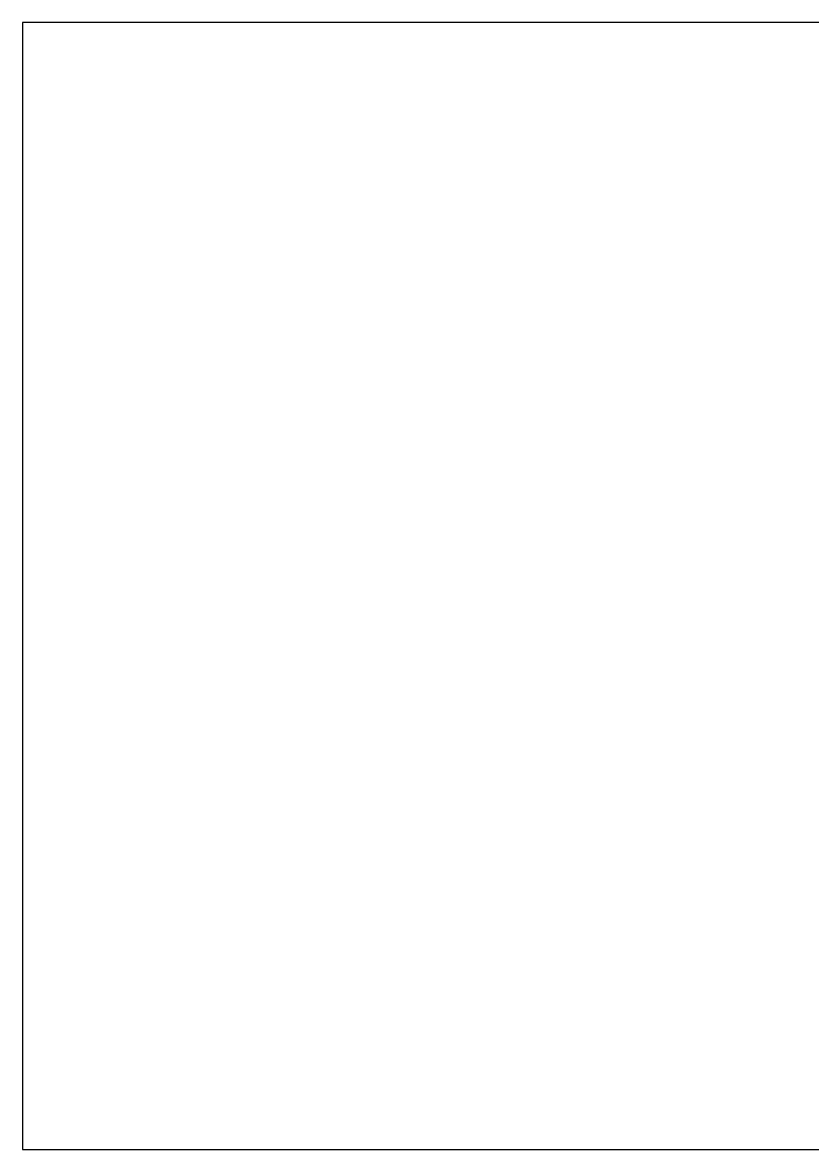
# Paper-space layout 'A0' of a CAD drawing. Header units: millimetres. Extents: x 31 to 1175, y 11 to 827.
# Drawn here: x 31 to 603, y 11 to 827 of the extents above; entities that cross this region are included whole.
import ezdxf
from ezdxf.enums import TextEntityAlignment as Align

# ---------------------------------------------------------------- set-up
doc = ezdxf.new("R2010")
doc.units = ezdxf.units.MM
doc.layers.add('G-ANNOTATIONS', color=1, linetype='Continuous', lineweight=9)
doc.layers.add('G-BORDER', color=4, linetype='Continuous', lineweight=25)
doc.styles.add('Title Block (1)', font='arial.ttf', dxfattribs={"width": 0.8, "height": 2})
doc.styles.add('Title Block (2)', font='arial.ttf', dxfattribs={"width": 0.8, "height": 3.5})

# ---------------------------------------------------------------- blocks, each defined once
blk = doc.blocks.new('A0 border and title block')
at = {"layer": 'G-BORDER'}
blk.add_lwpolyline([(32, 12), (1176, 12), (1176, 828), (32, 828)], close=True, dxfattribs=at)
at = {"layer": 'G-ANNOTATIONS', "style": 'Title Block (1)', "width": 0.8}
for tag, p in [('REVISION3', (1096, 165)), ('REVISION2', (1096, 155)), ('REVISION1', (1096, 145))]:
    blk.add_attdef(tag, text='', height=2, dxfattribs=at).set_placement(p, align=Align.MIDDLE_LEFT)
at = {"layer": 'G-ANNOTATIONS', "width": 0.8}
for tag, height, style, p in [('DATE3', 2, 'Title Block (1)', (1161, 165)), ('DATE2', 2, 'Title Block (1)', (1161, 155)), ('DATE1', 2, 'Title Block (1)', (1161, 145)), ('PROJECTNAME', 7, 'Title Block (2)', (1126, 112.5)), ('STREET', 3.5, 'Title Block (2)', (1126, 100)), ('CITY', 3.5, 'Title Block (2)', (1126, 90)), ('DRAWINGTITLE', 7, 'Title Block (2)', (1126, 71.5)), ('YOURNAME', 3.5, 'Title Block (2)', (1108.5, 58)), ('COURSE_NO', 3.5, 'Title Block (2)', (1153.5, 58)), ('DATE', 3.5, 'Title Block (2)', (1108.5, 46)), ('SCALE', 3.5, 'Title Block (2)', (1108.5, 34)), ('SHEET', 7, 'Title Block (2)', (1153.5, 34.79)), ('SUBMITTED_TO', 3.5, 'Title Block (2)', (1108.5, 22))]:
    blk.add_attdef(tag, text='', height=height, dxfattribs=dict(at, style=style)).set_placement(p, align=Align.MIDDLE_CENTER)

psp = doc.layouts.new('A0')

# ---------------------------------------------------------------- block references
at = {"layer": 'G-BORDER'}
psp.add_blockref('A0 border and title block', (-0.79, -0.78), dxfattribs=at)

doc.saveas('drawing.dxf')
